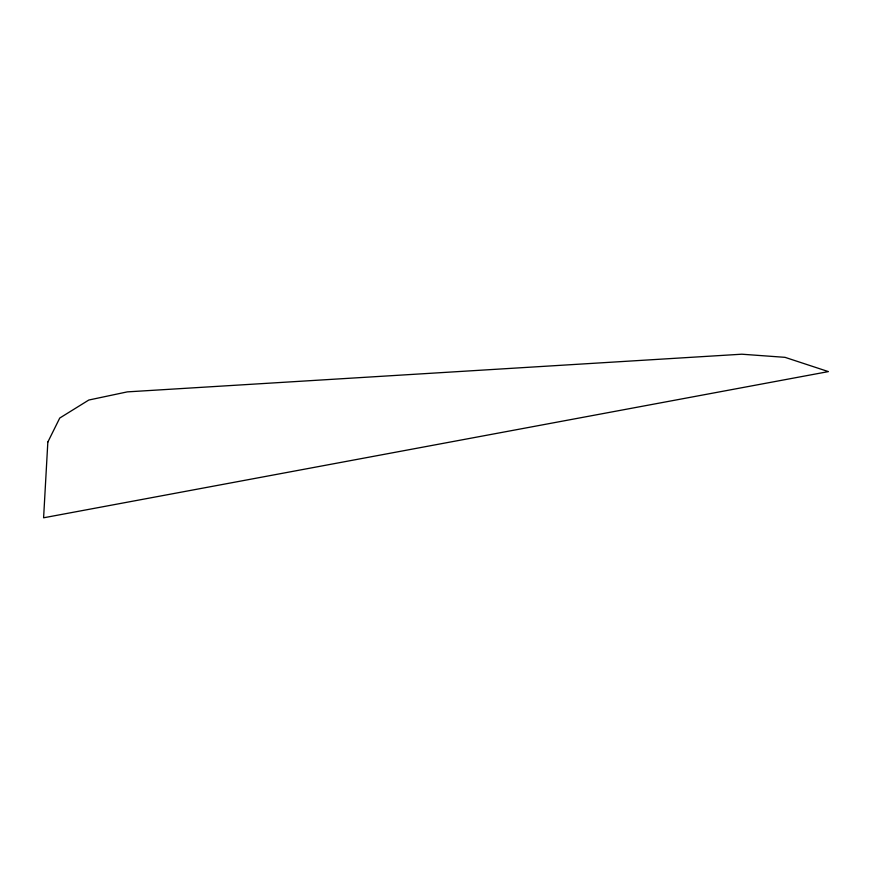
<?xml version="1.0" encoding="UTF-8"?>
<svg xmlns="http://www.w3.org/2000/svg" width="872" height="872" viewBox="0 0 872 872"><rect width="100%" height="100%" fill="white"/><g stroke="black" fill="none" stroke-linecap="round" stroke-linejoin="round"><path stroke-width="1.31" d="M47.84 442.039L43.6 517.794L828.4 371.603L784.996 357.335L741.799 354.206L127.323 391.877L88.802 400.03L59.743 418.048L47.84 442.039"/></g></svg>
